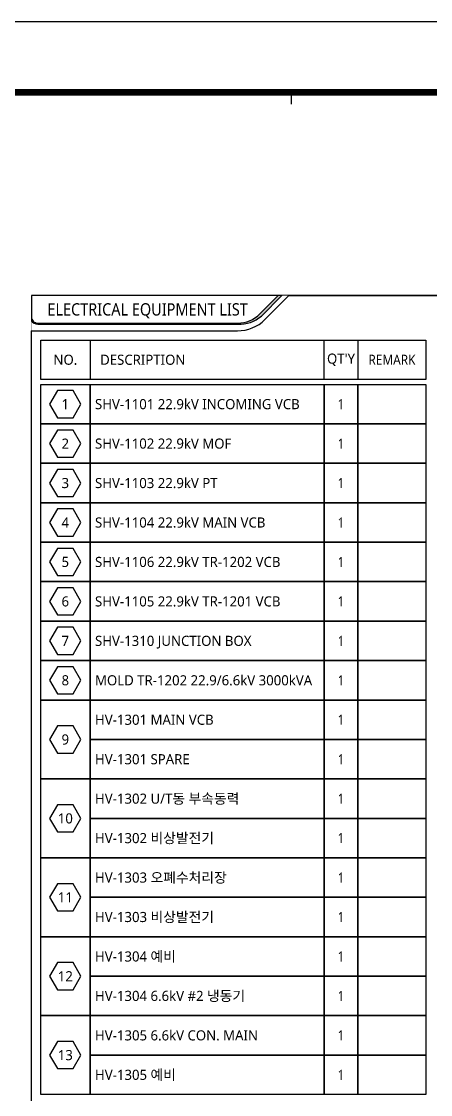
# Model space of a CAD drawing. Header units: millimetres. Extents: x 0 to 63075, y 0 to 44550.
# Drawn here: x 36135 to 45227, y 20680 to 44550 of the extents above; entities that cross this region are included whole.
import ezdxf
from ezdxf.enums import TextEntityAlignment as Align

# ---------------------------------------------------------------- set-up
doc = ezdxf.new("R2010")
doc.units = ezdxf.units.MM
doc.header["$LTSCALE"] = 750
doc.linetypes.add('CEN', pattern=[62, 60, -1, 0, -1])
for name, color, linetype in [('DIM', 7, 'Continuous'), ('MISC', 11, 'Continuous'), ('SYM', 3, 'Continuous'), ('XR-SHEET-SHT', 5, 'Continuous'), ('XREF', 7, 'CEN')]:
    doc.layers.add(name, color=color, linetype=linetype)
doc.layers.add('XR-SHEET-TEMP', color=171, linetype='Continuous', plot=False)
doc.styles.add('GHS', font='malgun.ttf')

# ---------------------------------------------------------------- blocks, each defined once
blk = doc.blocks.new('XR-FORM-EE', base_point=(461, 408))
at = {"layer": 'XR-SHEET-SHT', "color": 5}
blk.add_lwpolyline([(0, 118800), (168200, 118800), (168200, 0), (0, 0)], close=True, dxfattribs=at)
at = {"layer": 'XR-SHEET-SHT', "color": 5, "const_width": 400}
blk.add_lwpolyline([(9300, 114600), (163900, 114600), (163900, 4200), (9300, 4200)], close=True, dxfattribs=at)
at = {"layer": 'XR-SHEET-TEMP'}
blk.add_line((112350, 114600), (112350, 113900), dxfattribs=at)
blk = doc.blocks.new('zw$6301')
at = {"layer": 'DIM', "color": 6, "ltscale": 2}
for p, q in [((-317, 550), (-635, 0)), ((317, 550), (-317, 550)), ((635, 0), (317, 550)), ((-635, 0), (-317, -550)), ((317, -550), (635, 0)), ((-317, -550), (317, -550))]:
    blk.add_line(p, q, dxfattribs=at)

msp = doc.modelspace()

# ---------------------------------------------------------------- linework, layer by layer
at = {"layer": 'MISC'}
msp.add_lwpolyline([(54146.6, 38451.7), (36356.1, 38451.7), (36356.1, 13438.7), (54146.6, 13438.7)], close=True, dxfattribs=at)

# ---------------------------------------------------------------- block references
at = {"layer": 'XREF', "xscale": 0.375, "yscale": 0.375, "zscale": 0.375}
msp.add_blockref('XR-FORM-EE', (172.9, 153.2), dxfattribs=at)

# ---------------------------------------------------------------- next in the draw order: wipeouts: each hides what was drawn before it
msp.add_wipeout([(54146.6, 38451.7), (36356.1, 38451.7), (36356.1, 13438.7), (54146.6, 13438.7)]).dxf.layer = 'MISC'

# ---------------------------------------------------------------- next in the draw order: hatches: boundary and pattern name
at = {"layer": 'SYM'}
msp.add_hatch(color=256, dxfattribs=at).paths.add_polyline_path([(36356.1, 37980.8, 0.4142136), (36497.3, 37839.6), (40945.4, 37839.6, 0.1953667), (41428.2, 38039.5), (41840.3, 38451.7), (41923.2, 38451.7), (41469.6, 37998.1, -0.1903517), (40945.5, 37816), (36497.3, 37816, -0.2630528), (36356.1, 37895.8), (36356.1, 37980.8)])

# ---------------------------------------------------------------- next in the draw order: linework, layer by layer
at = {"layer": 'SYM', "color": 6}
for p, q in [((37658.7, 37463.9), (37658.7, 36586.3)), ((37658.7, 37463.9), (37658.7, 36586.3)), ((37658.7, 37463.9), (37658.7, 36586.3)), ((37658.7, 37463.9), (37658.7, 36586.3)), ((37658.7, 37463.9), (37658.7, 36586.3)), ((42861.2, 37463.9), (43614.7, 37463.9)), ((42861.2, 36586.3), (42861.2, 37463.9)), ((43614.7, 37463.9), (43614.7, 36586.3))]:
    msp.add_line(p, q, dxfattribs=at)
at = {"layer": 'SYM'}
for points in [[(36356.1, 37980.8, 0.4142136), (36497.3, 37839.6), (40945.4, 37839.6, 0.1953667), (41428.2, 38039.5), (41840.3, 38451.7)], [(41840.3, 38451.7), (36356.1, 38451.7), (36356.1, 37980.8, 0.4142136), (36497.3, 37839.6), (40945.4, 37839.6, 0.1953667), (41428.2, 38039.5), (41840.3, 38451.7)], [(36356.1, 37980.8), (36356.1, 37895.8, 0.2630528), (36497.3, 37816), (40945.5, 37816, 0.1903517), (41469.6, 37998.1)]]:
    msp.add_lwpolyline(points, format="xyb", dxfattribs=at)
for points in [[(41469.6, 37998.1), (41923.2, 38451.7), (41840.3, 38451.7)], [(41548, 37918.9), (42080.7, 38451.7), (54146.6, 38451.7), (54146.6, 13438.7)], [(54146.6, 13438.7), (36356.1, 13438.7), (36356.1, 37669.6), (40935.4, 37669.6)]]:
    msp.add_lwpolyline(points, dxfattribs=at)
at = {"layer": 'SYM', "color": 6}
for points in [[(36561.7, 36586.3), (36561.7, 37463.9), (45125, 37463.9), (45125, 36586.3)], [(36561.7, 36476.6), (37658.7, 36476.6), (37658.7, 35599), (36561.7, 35599)], [(37658.8, 36476.6), (37658.8, 36476.6), (37658.8, 35599), (37658.8, 35599)], [(37658.8, 36476.6), (42861.2, 36476.6), (42861.2, 35599), (37658.8, 35599)], [(37658.8, 36476.6), (37658.8, 36476.6), (37658.8, 35599), (37658.8, 35599)], [(42861.2, 36476.6), (43614.7, 36476.6), (43614.7, 35599), (42861.2, 35599)], [(42861.2, 36476.6), (43614.7, 36476.6), (43614.7, 35599), (42861.2, 35599)], [(43614.7, 36476.6), (45124.3, 36476.6), (45124.3, 35599), (43614.7, 35599)], [(36561.8, 35599), (37658.8, 35599), (37658.8, 34721.4), (36561.8, 34721.4)], [(37658.8, 35599), (37658.8, 35599), (37658.8, 34721.4), (37658.8, 34721.4)], [(37658.8, 35599), (42861.2, 35599), (42861.2, 34721.4), (37658.8, 34721.4)], [(42861.2, 35599), (43614.7, 35599), (43614.7, 34721.4), (42861.2, 34721.4)], [(43614.7, 35599), (45124.3, 35599), (45124.3, 34721.4), (43614.7, 34721.4)], [(36561.8, 34721.4), (37658.8, 34721.4), (37658.8, 33843.8), (36561.8, 33843.8)], [(37658.8, 34721.4), (37658.8, 34721.4), (37658.8, 33843.8), (37658.8, 33843.8)], [(37658.8, 34721.4), (42861.2, 34721.4), (42861.2, 33843.8), (37658.8, 33843.8)], [(42861.2, 34721.4), (43614.7, 34721.4), (43614.7, 33843.8), (42861.2, 33843.8)], [(43614.7, 34721.4), (45124.3, 34721.4), (45124.3, 33843.8), (43614.7, 33843.8)], [(36561.8, 33843.8), (37658.8, 33843.8), (37658.8, 32966.2), (36561.8, 32966.2)], [(37658.8, 33843.8), (37658.8, 33843.8), (37658.8, 32966.2), (37658.8, 32966.2)], [(37658.8, 33843.8), (42861.2, 33843.8), (42861.2, 32966.2), (37658.8, 32966.2)], [(42861.2, 33843.8), (43614.7, 33843.8), (43614.7, 32966.2), (42861.2, 32966.2)], [(43614.7, 33843.8), (45124.3, 33843.8), (45124.3, 32966.2), (43614.7, 32966.2)], [(36561.8, 32966.2), (37658.8, 32966.2), (37658.8, 32088.6), (36561.8, 32088.6)], [(37658.8, 32966.2), (37658.8, 32966.2), (37658.8, 32088.6), (37658.8, 32088.6)], [(37658.8, 32966.2), (42861.2, 32966.2), (42861.2, 32088.6), (37658.8, 32088.6)], [(42861.2, 32966.2), (43614.7, 32966.2), (43614.7, 32088.6), (42861.2, 32088.6)], [(43614.7, 32966.2), (45124.3, 32966.2), (45124.3, 32088.6), (43614.7, 32088.6)], [(36561.8, 32088.6), (37658.8, 32088.6), (37658.8, 31211), (36561.8, 31211)], [(37658.8, 32088.6), (37658.8, 32088.6), (37658.8, 31211), (37658.8, 31211)], [(37658.8, 32088.6), (42861.2, 32088.6), (42861.2, 31211), (37658.8, 31211)], [(42861.2, 32088.6), (43614.7, 32088.6), (43614.7, 31211), (42861.2, 31211)], [(43614.7, 32088.6), (45124.3, 32088.6), (45124.3, 31211), (43614.7, 31211)], [(36561.8, 31211), (37658.8, 31211), (37658.8, 30333.4), (36561.8, 30333.4)], [(37658.8, 31211), (37658.8, 31211), (37658.8, 30333.4), (37658.8, 30333.4)], [(37658.8, 31211), (42861.2, 31211), (42861.2, 30333.4), (37658.8, 30333.4)], [(42861.2, 31211), (43614.7, 31211), (43614.7, 30333.4), (42861.2, 30333.4)], [(43614.7, 31211), (45124.3, 31211), (45124.3, 30333.4), (43614.7, 30333.4)], [(36561.8, 30333.4), (37658.8, 30333.4), (37658.8, 29455.8), (36561.8, 29455.8)], [(37658.8, 30333.4), (37658.8, 30333.4), (37658.8, 29455.8), (37658.8, 29455.8)], [(37658.8, 30333.4), (42861.2, 30333.4), (42861.2, 29455.8), (37658.8, 29455.8)], [(42861.2, 30333.4), (43614.7, 30333.4), (43614.7, 29455.8), (42861.2, 29455.8)], [(43614.7, 30333.4), (45124.3, 30333.4), (45124.3, 29455.8), (43614.7, 29455.8)], [(36561.8, 29455.8), (37658.8, 29455.8), (37658.8, 27700.6), (36561.8, 27700.6)], [(37658.8, 29455.8), (42861.2, 29455.8), (42861.2, 28578.2), (37658.8, 28578.2)], [(42861.2, 29455.8), (43614.7, 29455.8), (43614.7, 28578.2), (42861.2, 28578.2)], [(43614.7, 29455.8), (45124.3, 29455.8), (45124.3, 28578.2), (43614.7, 28578.2)], [(37658.8, 28578.2), (42861.2, 28578.2), (42861.2, 27700.6), (37658.8, 27700.6)], [(42861.2, 28578.2), (43614.7, 28578.2), (43614.7, 27700.6), (42861.2, 27700.6)], [(43614.7, 28578.2), (45124.3, 28578.2), (45124.3, 27700.6), (43614.7, 27700.6)], [(36561.8, 27700.6), (37658.8, 27700.6), (37658.8, 25945.4), (36561.8, 25945.4)], [(37658.8, 27700.6), (42861.2, 27700.6), (42861.2, 26823.1), (37658.8, 26823)], [(42861.2, 27700.6), (43614.7, 27700.6), (43614.7, 26823), (42861.2, 26823)], [(43614.7, 27700.6), (45124.3, 27700.6), (45124.3, 26823), (43614.7, 26823)], [(37658.8, 26823), (42861.2, 26823.1), (42861.2, 25945.5), (37658.8, 25945.5)], [(42861.2, 26823), (43614.7, 26823), (43614.7, 25945.5), (42861.2, 25945.5)], [(43614.7, 26823), (45124.3, 26823), (45124.3, 25945.5), (43614.7, 25945.5)], [(36561.8, 25945.4), (37658.8, 25945.4), (37658.8, 24190.3), (36561.8, 24190.3)], [(37658.8, 25945.5), (42861.2, 25945.5), (42861.2, 25067.9), (37658.8, 25067.9)], [(42861.2, 25945.5), (43614.7, 25945.5), (43614.7, 25067.9), (42861.2, 25067.9)], [(43614.7, 25945.5), (45124.3, 25945.5), (45124.3, 25067.9), (43614.7, 25067.9)], [(37658.8, 25067.9), (42861.2, 25067.9), (42861.2, 24190.3), (37658.8, 24190.3)], [(42861.2, 25067.9), (43614.7, 25067.9), (43614.7, 24190.3), (42861.2, 24190.3)], [(43614.7, 25067.9), (45124.3, 25067.9), (45124.3, 24190.3), (43614.7, 24190.3)], [(36561.8, 24190.3), (37658.8, 24190.3), (37658.8, 22435.1), (36561.8, 22435.1)], [(37658.8, 24190.3), (42861.2, 24190.3), (42861.2, 23312.7), (37658.8, 23312.7)], [(42861.2, 24190.3), (43614.7, 24190.3), (43614.7, 23312.7), (42861.2, 23312.7)], [(43614.7, 24190.3), (45124.3, 24190.3), (45124.3, 23312.7), (43614.7, 23312.7)], [(37658.8, 23312.7), (42861.2, 23312.7), (42861.2, 22435.1), (37658.8, 22435.1)], [(42861.2, 23312.7), (43614.7, 23312.7), (43614.7, 22435.1), (42861.2, 22435.1)], [(43614.7, 23312.7), (45124.3, 23312.7), (45124.3, 22435.1), (43614.7, 22435.1)], [(36561.8, 22435.1), (37658.8, 22435.1), (37658.8, 20679.9), (36561.8, 20679.9)], [(37658.8, 22435.1), (42861.2, 22435.1), (42861.2, 21557.5), (37658.8, 21557.5)], [(42861.2, 22435.1), (43614.7, 22435.1), (43614.7, 21557.5), (42861.2, 21557.5)], [(43614.7, 22435.1), (45124.3, 22435.1), (45124.3, 21557.5), (43614.7, 21557.5)], [(37658.8, 21557.5), (42861.2, 21557.5), (42861.2, 20679.9), (37658.8, 20679.9)], [(42861.2, 21557.5), (43614.7, 21557.5), (43614.7, 20679.9), (42861.2, 20679.9)], [(43614.7, 21557.5), (45124.3, 21557.5), (45124.3, 20679.9), (43614.7, 20679.9)]]:
    msp.add_lwpolyline(points, close=True, dxfattribs=at)
at = {"layer": 'SYM'}
msp.add_arc((40940.7, 38533.7), 864.2, 269.64948, 314.64948, dxfattribs=at)

# ---------------------------------------------------------------- next in the draw order: block references
at = {"layer": 'SYM', "xscale": 0.5481644213851967, "yscale": 0.5481644213851967, "zscale": 0.5481644213851967}
for p in [(37109.5, 36037.8), (37109.5, 35160.2), (37109.5, 34282.6), (37109.5, 33405), (37109.5, 32527.4), (37109.5, 31649.8), (37109.5, 30772.2), (37109.5, 29894.6), (37109.5, 28578.2), (37109.5, 26823), (37109.5, 25067.9), (37109.5, 23312.7), (37109.5, 21557.5)]:
    msp.add_blockref('zw$6301', p, dxfattribs=at)

# ---------------------------------------------------------------- next in the draw order: texts
at = {"layer": 'SYM', "style": 'GHS', "width": 0.9}
msp.add_text('ELECTRICAL EQUIPMENT LIST', height=274.248, dxfattribs=at).set_placement((38938.7, 38145.6), align=Align.MIDDLE_CENTER)
at = {"layer": 'SYM', "style": 'GHS'}
for s, p in [('NO.', (37110.2, 37025.1)), ('DESCRIPTION', (38831.1, 37025.1)), ("QT'Y", (43237.9, 37025.1)), ('1', (37109.5, 36037.8)), ('2', (37109.5, 35160.2)), ('3', (37109.5, 34282.6)), ('4', (37109.5, 33405)), ('5', (37109.5, 32527.4)), ('6', (37109.5, 31649.8)), ('7', (37109.5, 30772.2)), ('8', (37109.5, 29894.6)), ('9', (37109.5, 28578.2)), ('10', (37109.5, 26823)), ('11', (37109.5, 25067.9)), ('12', (37109.5, 23312.7)), ('13', (37109.5, 21557.5))]:
    msp.add_text(s, height=225, dxfattribs=at).set_placement(p, align=Align.MIDDLE)
for s, width, p in [('REMARK', 0.9, (44369.9, 37025.1)), ('1', 0.85, (43237.2, 36037.8)), ('1', 0.85, (43237.2, 36037.8)), ('1', 0.85, (43237.2, 35160.2)), ('1', 0.85, (43237.2, 34282.6)), ('1', 0.85, (43237.2, 33405)), ('1', 0.85, (43237.2, 32527.4)), ('1', 0.85, (43237.2, 31649.8)), ('1', 0.85, (43237.2, 30772.2)), ('1', 0.85, (43237.2, 29894.6)), ('1', 0.85, (43237.2, 29017)), ('1', 0.85, (43237.2, 28139.4)), ('1', 0.85, (43237.2, 27261.8)), ('1', 0.85, (43237.2, 26384.3)), ('1', 0.85, (43237.2, 25506.7)), ('1', 0.85, (43237.2, 24629.1)), ('1', 0.85, (43237.2, 23751.5)), ('1', 0.85, (43237.2, 22873.9)), ('1', 0.85, (43237.2, 21996.3)), ('1', 0.85, (43237.2, 21118.7))]:
    msp.add_text(s, height=225, dxfattribs=dict(at, width=width)).set_placement(p, align=Align.MIDDLE)
for s, p in [('SHV-1101 22.9kV INCOMING VCB', (37769.1, 36037.8)), ('SHV-1102 22.9kV MOF', (37769.1, 35160.2)), ('SHV-1103 22.9kV PT', (37769.1, 34282.6)), ('SHV-1104 22.9kV MAIN VCB', (37769.1, 33405)), ('SHV-1106 22.9kV TR-1202 VCB', (37769.1, 32527.4)), ('SHV-1105 22.9kV TR-1201 VCB', (37769.1, 31649.8)), ('SHV-1310 JUNCTION BOX', (37769.1, 30772.2)), ('MOLD TR-1202 22.9/6.6kV 3000kVA', (37769.1, 29894.6)), ('HV-1301 MAIN VCB', (37769.1, 29017)), ('HV-1301 SPARE', (37769.1, 28139.4)), ('HV-1302 U/T동 부속동력', (37769.1, 27261.8)), ('HV-1302 비상발전기', (37769.1, 26384.2)), ('HV-1303 오폐수처리장', (37769.1, 25506.6)), ('HV-1303 비상발전기', (37769.1, 24629.1)), ('HV-1304 예비', (37769.1, 23751.5)), ('HV-1304 6.6kV #2 냉동기', (37769.1, 22873.9)), ('HV-1305 6.6kV CON. MAIN', (37769.1, 21996.3)), ('HV-1305 예비', (37769.1, 21118.7))]:
    msp.add_text(s, height=225, dxfattribs=at).set_placement(p, align=Align.MIDDLE_LEFT)

doc.saveas('drawing.dxf')
